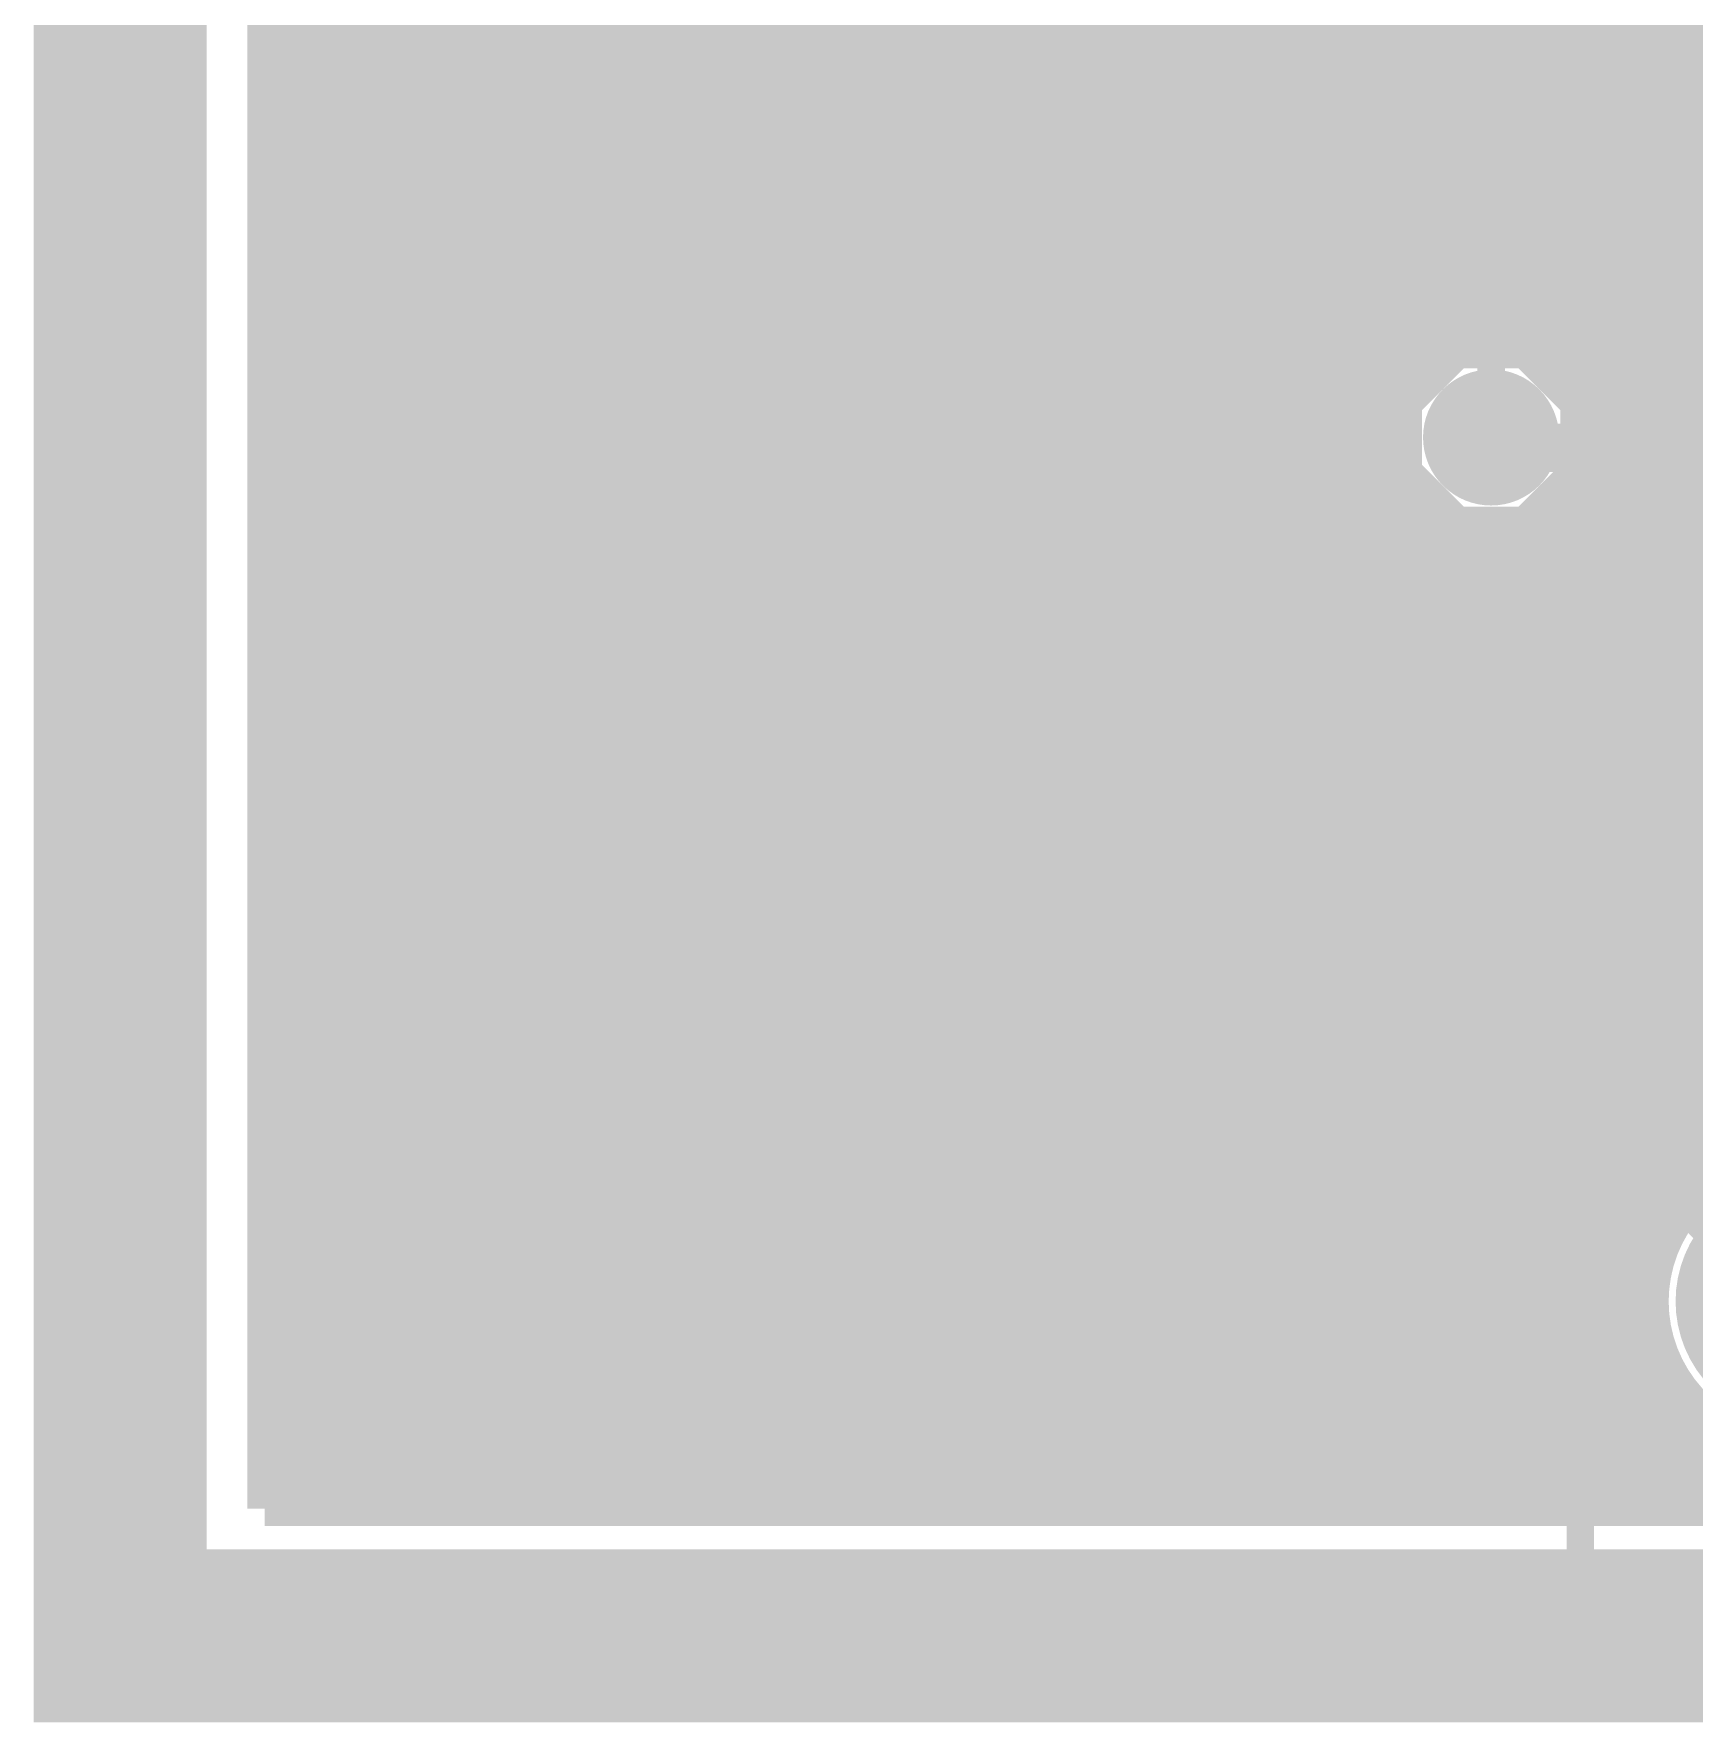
# Model space of a CAD drawing. Extents: x -6 to 196, y -52 to 46.
# Drawn here: x -5.63 to 6.57, y -5.63 to 6.78 of the extents above; entities that cross this region are included whole.
import ezdxf

# ---------------------------------------------------------------- set-up
doc = ezdxf.new("R2010")
doc.units = 0
doc.header["$MEASUREMENT"] = 0
doc.layers.get('0').update_dxf_attribs({"linetype": 'CONTINUOUS'})
for name, color, linetype in [('22-304-1_BOT', 7, 'CONTINUOUS'), ('22-304-1_DRD', 7, 'CONTINUOUS'), ('22-304-1_GND', 6, 'CONTINUOUS'), ('22-304-1_IN1', 4, 'CONTINUOUS'), ('22-304-1_SMB', 3, 'CONTINUOUS'), ('22-304-1_SMT', 5, 'CONTINUOUS'), ('22-304-1_SPT', 10, 'CONTINUOUS'), ('22-304-1_SST', 14, 'CONTINUOUS'), ('22-304-1_TOP', 9, 'CONTINUOUS'), ('THRUHOLE_NPT', 11, 'CONTINUOUS'), ('THRUHOLE_TAP', 13, 'CONTINUOUS')]:
    doc.layers.add(name, color=color, linetype=linetype)

# ---------------------------------------------------------------- blocks, each defined once
blk = doc.blocks.new('ROUND_1')
at = {"const_width": 1.6002}
blk.add_lwpolyline([(-0.8001, 0, 1), (0.8001, 0, 1)], format="xyb", close=True, dxfattribs=at)
blk = doc.blocks.new('ROUND_57')
at = {"const_width": 0.35052}
blk.add_lwpolyline([(-0.17526, 0, 1), (0.17526, 0, 1)], format="xyb", close=True, dxfattribs=at)
blk = doc.blocks.new('ROUND_12')
at = {"const_width": 2.00025}
blk.add_lwpolyline([(-1.000124, 0, 1), (1.000124, 0, 1)], format="xyb", close=True, dxfattribs=at)
blk = doc.blocks.new('ROUND_70')
at = {"const_width": 0.89916}
blk.add_lwpolyline([(-0.44958, 0, 1), (0.44958, 0, 1)], format="xyb", close=True, dxfattribs=at)
blk = doc.blocks.new('ROUND_83')
at = {"const_width": 0.50038}
blk.add_lwpolyline([(-0.25019, 0, 1), (0.25019, 0, 1)], format="xyb", close=True, dxfattribs=at)
blk = doc.blocks.new('RECTANGLE_8')
blk.add_solid([(0.8001, 1.6002), (0.8001, -1.6002), (-0.8001, 1.6002), (-0.8001, -1.6002)])
blk = doc.blocks.new('ROUND_88')
at = {"const_width": 0.10033}
blk.add_lwpolyline([(-0.050164, 0, 1), (0.050164, 0, 1)], format="xyb", close=True, dxfattribs=at)

msp = doc.modelspace()

# ---------------------------------------------------------------- linework, layer by layer
at = {"layer": '22-304-1_BOT', "const_width": 0.254}
for points in [[(21.336, 43.942), (-3.937, 43.942), (-3.937, -4.064)], [(-3.7084, 43.942), (-3.7084, -4.064)], [(-3.4798, 39.60114), (-3.4798, 0.39624)], [(-3.2512, 38.6969), (-3.2512, 1.30302)], [(-3.0226, 38.22954), (-3.0226, 1.76784)], [(-2.794, 37.88664), (-2.794, 2.11074)], [(2.6924, 37.75964), (2.6924, 2.24028)], [(-2.5654, 37.61486), (-2.5654, 2.38506)], [(2.4638, 37.51072), (2.4638, 2.4892)], [(-2.3368, 37.39134), (-2.3368, 2.60858)], [(2.2352, 37.30244), (2.2352, 2.69494)], [(2.0066, 37.12972), (2.0066, 2.8702)], [(1.778, 36.9824), (1.778, 3.01752)], [(1.5494, 36.85794), (1.5494, 3.13944)], [(1.3208, 36.75634), (1.3208, 3.24358)], [(1.0922, 36.67252), (1.0922, 3.3274)], [(-2.1082, 32.46882), (-2.1082, 2.79654)], [(0.8636, 32.33166), (0.8636, 3.39344)], [(-1.8796, 32.03194), (-1.8796, 2.95402)], [(0.635, 31.96082), (0.635, 3.44424)], [(-1.651, 31.78302), (-1.651, 3.08864)], [(0.4064, 31.7373), (0.4064, 3.47726)], [(-1.4224, 31.61284), (-1.4224, 3.2004)], [(0.1778, 31.58236), (0.1778, 3.49758)], [(-1.1938, 31.49854), (-1.1938, 3.29184)], [(-0.9652, 31.42742), (-0.9652, 3.3655)], [(-0.2794, 31.41472), (-0.2794, 3.48996)], [(-0.0508, 31.47822), (-0.0508, 3.50266)], [(-0.7366, 31.38932), (-0.7366, 3.42392)], [(-0.508, 31.38424), (-0.508, 3.46456)], [(2.921, 27.39136), (2.921, 1.93294)], [(3.1496, 26.99258), (3.1496, 1.53162)], [(3.3782, 26.75636), (3.3782, 0.92456)], [(3.6068, 20.28444), (3.6068, -4.064)], [(3.8354, 20.04822), (3.8354, -4.064)], [(4.5212, 20.03298), (4.5212, 6.82244)], [(4.064, 19.95932), (4.064, -4.064)], [(4.2926, 19.95678), (4.2926, -4.064)], [(5.6642, 19.8501), (5.6642, 6.64972)], [(5.8928, 15.78864), (5.8928, -4.064)], [(6.1214, 15.55242), (6.1214, -4.064)], [(6.35, 15.46352), (6.35, -2.10566)], [(6.5786, 15.46098), (6.5786, -1.77292)], [(4.42976, 6.6802), (-3.937, 6.6802)], [(16.51, 6.6802), (5.6515, 6.6802)], [(4.36626, 6.4516), (-3.937, 6.4516)], [(14.25702, 6.4516), (5.71246, 6.4516)], [(4.38404, 6.223), (-3.937, 6.223)], [(7.89432, 6.223), (5.69468, 6.223)], [(5.6642, 6.12902), (5.6642, 4.15036)], [(4.49072, 5.9944), (-3.937, 5.9944)], [(4.5212, 5.9563), (4.5212, 4.191)], [(7.58698, 5.9944), (5.588, 5.9944)], [(5.4356, 5.83946), (5.4356, 4.38404)], [(4.77774, 5.7658), (-3.937, 5.7658)], [(4.7498, 5.7785), (4.7498, 4.39928)], [(4.9784, 5.715), (4.9784, 4.47802)], [(5.207, 5.73278), (5.207, 4.47294)], [(7.47522, 5.7658), (5.30098, 5.7658)], [(7.45236, 5.5372), (-3.937, 5.5372)], [(7.51078, 5.3086), (-3.937, 5.3086)], [(7.68096, 5.08), (-3.937, 5.08)], [(16.51, 4.8514), (-3.937, 4.8514)], [(16.51, 4.6228), (-3.937, 4.6228)], [(4.73964, 4.3942), (-3.937, 4.3942)], [(16.51, 4.3942), (5.42036, 4.3942)], [(4.50342, 4.1656), (-3.937, 4.1656)], [(16.51, 4.1656), (5.65404, 4.1656)], [(4.41452, 3.937), (-3.937, 3.937)], [(16.51, 3.937), (5.74294, 3.937)], [(4.41198, 3.7084), (-3.937, 3.7084)], [(16.51, 3.7084), (5.74802, 3.7084)], [(-0.39624, 3.4798), (-3.937, 3.4798)], [(4.48818, 3.4798), (0.39624, 3.4798)], [(16.51, 3.4798), (5.66928, 3.4798)], [(4.5212, 3.429), (4.5212, -4.064)], [(5.6642, 3.46964), (5.6642, -4.064)], [(-1.30302, 3.2512), (-3.937, 3.2512)], [(4.699, 3.2512), (1.30302, 3.2512)], [(5.4356, 3.23342), (5.4356, -4.064)], [(16.51, 3.2512), (5.461, 3.2512)], [(4.7498, 3.21818), (4.7498, -4.064)], [(4.9784, 3.14198), (4.9784, -4.064)], [(5.207, 3.14452), (5.207, -4.064)], [(-1.76784, 3.0226), (-3.937, 3.0226)], [(16.51, 3.0226), (1.76784, 3.0226)], [(-2.11074, 2.794), (-3.937, 2.794)], [(16.51, 2.794), (2.11074, 2.794)], [(-2.38506, 2.5654), (-3.937, 2.5654)], [(16.51, 2.5654), (2.38506, 2.5654)], [(-2.60858, 2.3368), (-3.937, 2.3368)], [(16.51, 2.3368), (2.60858, 2.3368)], [(-2.79654, 2.1082), (-3.937, 2.1082)], [(16.51, 2.1082), (2.79654, 2.1082)], [(-2.95402, 1.8796), (-3.937, 1.8796)], [(16.51, 1.8796), (2.95402, 1.8796)], [(-3.08864, 1.651), (-3.937, 1.651)], [(16.51, 1.651), (3.08864, 1.651)], [(-3.2004, 1.4224), (-3.937, 1.4224)], [(16.51, 1.4224), (3.2004, 1.4224)], [(-3.29184, 1.1938), (-3.937, 1.1938)], [(16.51, 1.1938), (3.29184, 1.1938)], [(-3.3655, 0.9652), (-3.937, 0.9652)], [(16.51, 0.9652), (3.3655, 0.9652)], [(-3.42392, 0.7366), (-3.937, 0.7366)], [(16.51, 0.7366), (3.42392, 0.7366)], [(-3.46456, 0.508), (-3.937, 0.508)], [(16.51, 0.508), (3.46456, 0.508)], [(-3.48996, 0.2794), (-3.937, 0.2794)], [(16.51, 0.2794), (3.48996, 0.2794)], [(-3.50266, 0.0508), (-3.937, 0.0508)], [(16.51, 0.0508), (3.50266, 0.0508)], [(-3.49758, -0.1778), (-3.937, -0.1778)], [(16.51, -0.1778), (3.49758, -0.1778)], [(-3.47726, -0.4064), (-3.937, -0.4064)], [(-3.4798, -0.39624), (-3.4798, -4.064)], [(16.51, -0.4064), (3.47726, -0.4064)], [(-3.44424, -0.635), (-3.937, -0.635)], [(16.51, -0.635), (3.44424, -0.635)], [(-3.39344, -0.8636), (-3.937, -0.8636)], [(16.51, -0.8636), (3.39344, -0.8636)], [(3.3782, -0.92456), (3.3782, -4.064)], [(-3.3274, -1.0922), (-3.937, -1.0922)], [(16.51, -1.0922), (3.3274, -1.0922)], [(-3.24358, -1.3208), (-3.937, -1.3208)], [(-3.2512, -1.30302), (-3.2512, -4.064)], [(16.51, -1.3208), (3.24358, -1.3208)], [(-3.13944, -1.5494), (-3.937, -1.5494)], [(6.91388, -1.5494), (3.13944, -1.5494)], [(3.1496, -1.53162), (3.1496, -4.064)], [(-3.01752, -1.778), (-3.937, -1.778)], [(-3.0226, -1.76784), (-3.0226, -4.064)], [(6.57352, -1.778), (3.01752, -1.778)], [(2.921, -1.93294), (2.921, -4.064)], [(-2.8702, -2.0066), (-3.937, -2.0066)], [(-2.794, -2.11074), (-2.794, -4.064)], [(6.4008, -2.0066), (2.8702, -2.0066)], [(-2.69494, -2.2352), (-3.937, -2.2352)], [(6.30174, -2.2352), (2.69494, -2.2352)], [(2.6924, -2.24028), (2.6924, -4.064)], [(-2.4892, -2.4638), (-3.937, -2.4638)], [(-2.5654, -2.38506), (-2.5654, -4.064)], [(6.2611, -2.4638), (2.4892, -2.4638)], [(-2.3368, -2.60858), (-2.3368, -4.064)], [(2.4638, -2.4892), (2.4638, -4.064)], [(-2.24028, -2.6924), (-3.937, -2.6924)], [(2.2352, -2.69494), (2.2352, -4.064)], [(6.26872, -2.6924), (2.24028, -2.6924)], [(-2.1082, -2.79654), (-2.1082, -4.064)], [(-1.93294, -2.921), (-3.937, -2.921)], [(-1.8796, -2.95402), (-1.8796, -4.064)], [(6.32714, -2.921), (1.93294, -2.921)], [(2.0066, -2.8702), (2.0066, -4.064)], [(6.35, -2.97434), (6.35, -4.064)], [(-1.651, -3.08864), (-1.651, -4.064)], [(1.778, -3.01752), (1.778, -4.064)], [(-1.53162, -3.1496), (-3.937, -3.1496)], [(-1.4224, -3.2004), (-1.4224, -4.064)], [(6.44652, -3.1496), (1.53162, -3.1496)], [(1.5494, -3.13944), (1.5494, -4.064)], [(-1.1938, -3.29184), (-1.1938, -4.064)], [(1.0922, -3.3274), (1.0922, -4.064)], [(1.3208, -3.24358), (1.3208, -4.064)], [(6.5786, -3.30454), (6.5786, -4.064)], [(-0.92456, -3.3782), (-3.937, -3.3782)], [(-0.9652, -3.3655), (-0.9652, -4.064)], [(-0.7366, -3.42392), (-0.7366, -4.064)], [(-0.508, -3.46456), (-0.508, -4.064)], [(0.4064, -3.47726), (0.4064, -4.064)], [(0.635, -3.44424), (0.635, -4.064)], [(0.8636, -3.39344), (0.8636, -4.064)], [(6.65988, -3.3782), (0.92456, -3.3782)], [(-0.2794, -3.48996), (-0.2794, -4.064)], [(-0.0508, -3.50266), (-0.0508, -4.064)], [(0.1778, -3.49758), (0.1778, -4.064)], [(7.19328, -3.6068), (-3.937, -3.6068)], [(16.51, -3.8354), (-3.937, -3.8354)], [(16.51, -4.064), (-3.937, -4.064)]]:
    msp.add_lwpolyline(points, dxfattribs=at)
for points in [[(5.03936, 7.06628, 0.4142136), (4.36372, 6.39064)], [(5.71754, 6.39064, 0.4142136), (5.03936, 7.06882)], [(4.36372, 6.39064, 0.4142136), (5.03936, 5.715)], [(5.03936, 5.71246, 0.4142136), (5.71754, 6.39064)], [(5.08, 4.48564, 0.4142136), (4.40436, 3.81)], [(5.75564, 3.81, 0.4142136), (5.08, 4.48564)], [(4.40436, 3.81, 0.4142136), (5.08, 3.13436)], [(5.08, 3.13436, 0.4142136), (5.75564, 3.81)], [(0, 3.50266, 0.4142136), (-3.50266, 0)], [(3.50266, 0, 0.4142136), (0, 3.50266)], [(-3.50266, 0, 0.4142136), (0, -3.50266)], [(0, -3.50266, 0.4142136), (3.50266, 0)], [(7.33552, -1.46304, 0.4142136), (6.25856, -2.54)], [(6.25856, -2.54, 0.4142136), (7.33552, -3.61696)]]:
    msp.add_lwpolyline(points, format="xyb", dxfattribs=at)
at = {"layer": '22-304-1_DRD'}
for points, const_width in [([(195.00088, 21.99894), (101.99878, 21.99894), (78.99908, 44.99864), (-4.99872, 44.99864), (-4.99872, -4.99872), (195.00088, -4.99872), (195.00088, 21.99894)], 1.27), ([(4.78536, 7.02564), (4.40436, 6.64464)], 0.254), ([(4.78536, 7.02564), (4.40436, 6.64464)], 0.254), ([(5.67436, 6.64464), (5.29336, 7.02564)], 0.254), ([(5.67436, 6.64464), (5.29336, 7.02564)], 0.254), ([(4.40436, 6.64464), (4.40436, 6.13664)], 0.254), ([(4.40436, 6.64464), (4.40436, 6.13664)], 0.254), ([(5.67436, 6.13664), (5.67436, 6.64464)], 0.254), ([(5.67436, 6.13664), (5.67436, 6.64464)], 0.254), ([(4.40436, 6.13664), (4.78536, 5.75564)], 0.254), ([(4.40436, 6.13664), (4.78536, 5.75564)], 0.254), ([(5.29336, 5.75564), (5.67436, 6.13664)], 0.254), ([(5.29336, 5.75564), (5.67436, 6.13664)], 0.254), ([(4.78536, 5.75564), (5.29336, 5.75564)], 0.254), ([(4.78536, 5.75564), (5.29336, 5.75564)], 0.254), ([(4.826, 4.445), (4.445, 4.064)], 0.254), ([(5.334, 4.445), (4.826, 4.445)], 0.254), ([(5.715, 4.064), (5.334, 4.445)], 0.254), ([(4.445, 4.064), (4.445, 3.556)], 0.254), ([(5.715, 3.556), (5.715, 4.064)], 0.254), ([(4.445, 3.556), (4.826, 3.175)], 0.254), ([(5.334, 3.175), (5.715, 3.556)], 0.254), ([(4.826, 3.175), (5.334, 3.175)], 0.254), ([(-0.635, 0.635), (-0.635, 0)], 0.254), ([(0, 0.635), (-0.635, 0.635)], 0.254), ([(0, -0.635), (0, 0.635)], 0.254), ([(-0.635, 0), (0.635, 0)], 0.254), ([(0.635, 0), (0.635, -0.635)], 0.254), ([(0.635, -0.635), (0, -0.635)], 0.254), ([(7.33552, -2.159), (6.70052, -2.794)], 0.254), ([(6.70052, -2.794), (7.97052, -2.794)], 0.254)]:
    msp.add_lwpolyline(points, dxfattribs=dict(at, const_width=const_width))
at = {"layer": '22-304-1_GND', "const_width": 1.27}
msp.add_lwpolyline([(195.00088, 21.99894), (101.99878, 21.99894), (78.99908, 44.99864), (-4.99872, 44.99864), (-4.99872, -4.99872), (195.00088, -4.99872), (195.00088, 21.99894)], dxfattribs=at)
at = {"layer": '22-304-1_IN1'}
for points, const_width in [([(15.748, 34.925), (-3.937, 34.925), (-3.937, 4.318)], 0.254), ([(-3.7084, 34.925), (-3.7084, 4.318)], 0.254), ([(-3.4798, 34.925), (-3.4798, 4.318)], 0.254), ([(-3.2512, 34.925), (-3.2512, 4.318)], 0.254), ([(-3.0226, 34.925), (-3.0226, 4.318)], 0.254), ([(-2.794, 34.925), (-2.794, 4.318)], 0.254), ([(-2.5654, 34.925), (-2.5654, 4.318)], 0.254), ([(-2.3368, 34.925), (-2.3368, 4.318)], 0.254), ([(1.0922, 29.10586), (1.0922, 4.318)], 0.254), ([(1.3208, 28.9941), (1.3208, 4.318)], 0.254), ([(1.5494, 28.92298), (1.5494, 4.318)], 0.254), ([(5.08, 6.35), (3.556, 6.35), (-0.254, 10.16), (-0.254, 21.717), (4.40436, 26.37536), (4.40436, 27.98064)], 0.2032), ([(-2.1082, 27.46756), (-2.1082, 4.318)], 0.254), ([(0.8636, 27.3304), (0.8636, 4.318)], 0.254), ([(-1.8796, 27.03068), (-1.8796, 4.318)], 0.254), ([(0.635, 26.9621), (0.635, 4.318)], 0.254), ([(-1.651, 26.78176), (-1.651, 4.318)], 0.254), ([(0.4064, 26.73604), (0.4064, 4.318)], 0.254), ([(-1.4224, 26.61412), (-1.4224, 4.318)], 0.254), ([(0.1778, 26.5811), (0.1778, 4.318)], 0.254), ([(-1.1938, 26.49982), (-1.1938, 4.318)], 0.254), ([(-0.0508, 26.47696), (-0.0508, 4.318)], 0.254), ([(-0.9652, 26.42616), (-0.9652, 4.318)], 0.254), ([(-0.7366, 26.38806), (-0.7366, 4.318)], 0.254), ([(-0.508, 26.38552), (-0.508, 4.318)], 0.254), ([(-0.2794, 26.41346), (-0.2794, 4.318)], 0.254), ([(4.064, 19.95932), (4.064, 4.318)], 0.254), ([(1.778, 10.98296), (1.778, 4.318)], 0.254), ([(2.0066, 10.81278), (2.0066, 4.318)], 0.254), ([(2.2352, 10.75436), (2.2352, 4.318)], 0.254), ([(2.4638, 10.77722), (2.4638, 4.318)], 0.254), ([(4.2926, 9.63168), (4.2926, 4.318)], 0.254), ([(4.5212, 9.2583), (4.5212, 4.318)], 0.254), ([(4.7498, 9.13384), (4.7498, 4.39928)], 0.254), ([(4.9784, 9.10336), (4.9784, 4.47802)], 0.254), ([(6.5786, 9.10336), (6.5786, 4.318)], 0.254), ([(2.6924, 7.70636), (2.6924, 4.318)], 0.254), ([(3.8354, 7.58444), (3.8354, 4.318)], 0.254), ([(6.35, 7.51078), (6.35, 4.318)], 0.254), ([(2.921, 7.4422), (2.921, 4.318)], 0.254), ([(3.1496, 7.3406), (3.1496, 4.318)], 0.254), ([(3.3782, 7.3279), (3.3782, 4.318)], 0.254), ([(3.6068, 7.39648), (3.6068, 4.318)], 0.254), ([(137.16, 5.588), (136.652, 5.588), (135.763, 6.477), (134.112, 6.477), (131.953, 4.318), (124.46, 4.318), (122.809, 2.667), (92.456, 2.667), (90.17, 4.953), (81.28, 4.953), (80.391, 5.842), (66.929, 5.842), (66.294, 6.477), (22.987, 6.477), (22.225, 7.239), (21.336, 7.239), (20.701, 6.604), (19.939, 6.604), (19.431, 6.096), (19.05, 6.096), (16.764, 3.81), (5.08, 3.81)], 0.2032), ([(5.207, 7.29742), (5.207, 4.47294)], 0.254), ([(6.1214, 7.20344), (6.1214, 4.318)], 0.254), ([(5.4356, 7.12978), (5.4356, 4.38404)], 0.254), ([(5.8928, 7.09168), (5.8928, 4.318)], 0.254), ([(5.6642, 7.07136), (5.6642, 4.318)], 0.254), ([(18.54454, 6.8326), (-3.937, 6.8326)], 0.254), ([(14.49832, 6.604), (-3.937, 6.604)], 0.254), ([(5.03936, 6.39064), (5.08, 6.35), (5.842, 5.588), (8.128, 5.588)], 0.4318), ([(5.03936, 6.39064), (5.08, 6.35)], 0.4318), ([(14.19098, 6.3754), (-3.937, 6.3754)], 0.254), ([(14.07922, 6.1468), (-3.937, 6.1468)], 0.254), ([(14.05636, 5.9182), (-3.937, 5.9182)], 0.254), ([(14.11478, 5.6896), (-3.937, 5.6896)], 0.254), ([(14.28496, 5.461), (-3.937, 5.461)], 0.254), ([(17.57934, 5.2324), (-3.937, 5.2324)], 0.254), ([(17.35074, 5.0038), (-3.937, 5.0038)], 0.254), ([(17.12214, 4.7752), (-3.937, 4.7752)], 0.254), ([(16.89354, 4.5466), (-3.937, 4.5466)], 0.254), ([(-2.032, 4.318), (-3.937, 4.318)], 0.254), ([(4.63296, 4.318), (-2.032, 4.318)], 0.254), ([(16.66494, 4.318), (5.52704, 4.318)], 0.254), ([(-2.032, 3.86334), (-3.937, 3.86334)], 0.254), ([(-3.937, 3.86334), (-3.937, -4.064)], 0.254), ([(-3.7084, 3.86334), (-3.7084, -4.064)], 0.254), ([(-3.4798, 3.86334), (-3.4798, -4.064)], 0.254), ([(-3.2512, 3.86334), (-3.2512, -4.064)], 0.254), ([(-3.0226, 3.86334), (-3.0226, -4.064)], 0.254), ([(-2.794, 3.86334), (-2.794, -4.06146)], 0.254), ([(-2.5654, 3.86334), (-2.5654, -4.06146)], 0.254), ([(-2.3368, 3.86334), (-2.3368, -4.06146)], 0.254), ([(-2.1082, 3.86334), (-2.1082, -4.06146)], 0.254), ([(4.40436, 3.86334), (-2.032, 3.86334)], 0.254), ([(-1.8796, 3.86334), (-1.8796, 0.42164)], 0.254), ([(-1.651, 3.86334), (-1.651, 0.9906)], 0.254), ([(-1.4224, 3.86334), (-1.4224, 1.29794)], 0.254), ([(-1.1938, 3.86334), (-1.1938, 1.5113)], 0.254), ([(-0.9652, 3.86334), (-0.9652, 1.66624)], 0.254), ([(-0.7366, 3.86334), (-0.7366, 1.78054)], 0.254), ([(-0.508, 3.86334), (-0.508, 1.85674)], 0.254), ([(-0.2794, 3.86334), (-0.2794, 1.905)], 0.254), ([(-0.0508, 3.86334), (-0.0508, 1.92532)], 0.254), ([(0.1778, 3.86334), (0.1778, 1.9177)], 0.254), ([(0.4064, 3.86334), (0.4064, 1.88214)], 0.254), ([(0.635, 3.86334), (0.635, 1.81864)], 0.254), ([(0.8636, 3.86334), (0.8636, 1.72212)], 0.254), ([(1.0922, 3.86334), (1.0922, 1.58496)], 0.254), ([(1.3208, 3.86334), (1.3208, 1.40208)], 0.254), ([(1.5494, 3.86334), (1.5494, 1.143)], 0.254), ([(1.778, 3.86334), (1.778, 0.74168)], 0.254), ([(2.0066, 3.86334), (2.0066, -4.05892)], 0.254), ([(2.2352, 3.86334), (2.2352, -4.05892)], 0.254), ([(2.4638, 3.86334), (2.4638, -4.05892)], 0.254), ([(2.6924, 3.86334), (2.6924, -4.05892)], 0.254), ([(2.921, 3.86334), (2.921, -4.05892)], 0.254), ([(3.1496, 3.86334), (3.1496, -4.05638)], 0.254), ([(3.3782, 3.86334), (3.3782, -4.05638)], 0.254), ([(3.6068, 3.86334), (3.6068, -4.05638)], 0.254), ([(3.8354, 3.86334), (3.8354, -4.05638)], 0.254), ([(4.064, 3.86334), (4.064, -4.05638)], 0.254), ([(4.2926, 3.86334), (4.2926, -4.05638)], 0.254), ([(4.40436, 3.86334), (4.40226, 3.81)], 0.254), ([(4.41198, 3.7084), (-3.937, 3.7084)], 0.254), ([(4.48818, 3.4798), (-3.937, 3.4798)], 0.254), ([(4.5212, 3.429), (4.5212, -4.05638)], 0.254), ([(16.764, 3.38074), (5.60324, 3.38074)], 0.254), ([(5.6642, 3.38074), (5.6642, -4.05638)], 0.254), ([(5.8928, 3.38074), (5.8928, -4.05638)], 0.254), ([(6.1214, 3.38074), (6.1214, -4.05384)], 0.254), ([(6.35, 3.38074), (6.35, -2.10566)], 0.254), ([(6.5786, 3.38074), (6.5786, -1.77292)], 0.254), ([(4.699, 3.2512), (-3.937, 3.2512)], 0.254), ([(5.4356, 3.23342), (5.4356, -4.05638)], 0.254), ([(56.10352, 3.2512), (5.461, 3.2512)], 0.254), ([(4.7498, 3.21818), (4.7498, -4.05638)], 0.254), ([(4.9784, 3.14198), (4.9784, -4.05638)], 0.254), ([(5.207, 3.14452), (5.207, -4.05638)], 0.254), ([(55.9816, 3.0226), (-3.937, 3.0226)], 0.254), ([(8.02132, 2.794), (-3.937, 2.794)], 0.254), ([(7.71398, 2.5654), (-3.937, 2.5654)], 0.254), ([(7.60222, 2.3368), (-3.937, 2.3368)], 0.254), ([(7.57936, 2.1082), (-3.937, 2.1082)], 0.254), ([(-0.42164, 1.8796), (-3.937, 1.8796)], 0.254), ([(7.63778, 1.8796), (0.42164, 1.8796)], 0.254), ([(-0.9906, 1.651), (-3.937, 1.651)], 0.254), ([(7.80796, 1.651), (0.9906, 1.651)], 0.254), ([(-1.29794, 1.4224), (-3.937, 1.4224)], 0.254), ([(56.4642, 1.4224), (1.29794, 1.4224)], 0.254), ([(-1.5113, 1.1938), (-3.937, 1.1938)], 0.254), ([(55.88254, 1.1938), (1.5113, 1.1938)], 0.254), ([(-1.66624, 0.9652), (-3.937, 0.9652)], 0.254), ([(55.88254, 0.9652), (1.66624, 0.9652)], 0.254), ([(-1.78054, 0.7366), (-3.937, 0.7366)], 0.254), ([(55.88254, 0.7366), (1.78054, 0.7366)], 0.254), ([(-1.85674, 0.508), (-3.937, 0.508)], 0.254), ([(55.88254, 0.508), (1.85674, 0.508)], 0.254), ([(-1.905, 0.2794), (-3.937, 0.2794)], 0.254), ([(19.84502, 0.2794), (1.905, 0.2794)], 0.254), ([(-1.92532, 0.0508), (-3.937, 0.0508)], 0.254), ([(19.84502, 0.0508), (1.92532, 0.0508)], 0.254), ([(-1.9177, -0.1778), (-3.937, -0.1778)], 0.254), ([(19.84502, -0.1778), (1.9177, -0.1778)], 0.254), ([(-1.88214, -0.4064), (-3.937, -0.4064)], 0.254), ([(-1.8796, -0.42164), (-1.8796, -4.06146)], 0.254), ([(19.84502, -0.4064), (1.88214, -0.4064)], 0.254), ([(-1.81864, -0.635), (-3.937, -0.635)], 0.254), ([(1.778, -0.74168), (1.778, -4.05892)], 0.254), ([(19.84502, -0.635), (1.81864, -0.635)], 0.254), ([(-1.72212, -0.8636), (-3.937, -0.8636)], 0.254), ([(19.84502, -0.8636), (1.72212, -0.8636)], 0.254), ([(-1.651, -0.9906), (-1.651, -4.06146)], 0.254), ([(-1.58496, -1.0922), (-3.937, -1.0922)], 0.254), ([(19.84502, -1.0922), (1.58496, -1.0922)], 0.254), ([(1.5494, -1.143), (1.5494, -4.05892)], 0.254), ([(-1.40208, -1.3208), (-3.937, -1.3208)], 0.254), ([(-1.4224, -1.29794), (-1.4224, -4.06146)], 0.254), ([(19.84502, -1.3208), (1.40208, -1.3208)], 0.254), ([(1.3208, -1.40208), (1.3208, -4.05892)], 0.254), ([(-1.143, -1.5494), (-3.937, -1.5494)], 0.254), ([(-1.1938, -1.5113), (-1.1938, -4.06146)], 0.254), ([(1.0922, -1.58496), (1.0922, -4.05892)], 0.254), ([(6.91388, -1.5494), (1.143, -1.5494)], 0.254), ([(-0.9652, -1.66624), (-0.9652, -4.06146)], 0.254), ([(0.8636, -1.72212), (0.8636, -4.05892)], 0.254), ([(-0.74168, -1.778), (-3.937, -1.778)], 0.254), ([(-0.7366, -1.78054), (-0.7366, -4.06146)], 0.254), ([(-0.508, -1.85674), (-0.508, -4.06146)], 0.254), ([(0.635, -1.81864), (0.635, -4.05892)], 0.254), ([(6.57352, -1.778), (0.74168, -1.778)], 0.254), ([(-0.2794, -1.905), (-0.2794, -4.06146)], 0.254), ([(-0.0508, -1.92532), (-0.0508, -4.06146)], 0.254), ([(0.1778, -1.9177), (0.1778, -4.05892)], 0.254), ([(0.4064, -1.88214), (0.4064, -4.05892)], 0.254), ([(6.4008, -2.0066), (-3.937, -2.0066)], 0.254), ([(6.30174, -2.2352), (-3.937, -2.2352)], 0.254), ([(6.2611, -2.4638), (-3.937, -2.4638)], 0.254), ([(6.26872, -2.6924), (-3.937, -2.6924)], 0.254), ([(6.32714, -2.921), (-3.937, -2.921)], 0.254), ([(6.35, -2.97434), (6.35, -4.05384)], 0.254), ([(6.44652, -3.1496), (-3.937, -3.1496)], 0.254), ([(6.5786, -3.30454), (6.5786, -4.05384)], 0.254), ([(6.65988, -3.3782), (-3.937, -3.3782)], 0.254), ([(7.19328, -3.6068), (-3.937, -3.6068)], 0.254), ([(60.50534, -3.8354), (-3.937, -3.8354)], 0.254), ([(60.6806, -4.00812), (-3.937, -4.064)], 0.254)]:
    msp.add_lwpolyline(points, dxfattribs=dict(at, const_width=const_width))
at = {"layer": '22-304-1_IN1', "const_width": 0.254}
for points in [[(5.08, 4.48564, 0.1823974), (4.63365, 4.31721)], [(5.52704, 4.318, 0.182397), (5.08, 4.48669)], [(4.40436, 3.81, 0.4142136), (5.08, 3.13436)], [(5.08, 3.13436, 0.2246029), (5.60235, 3.38147)], [(0, 1.92532, 0.4142136), (-1.92532, 0)], [(1.92532, 0, 0.4142136), (0, 1.92532)], [(-1.92532, 0, 0.4142136), (0, -1.92532)], [(0, -1.92532, 0.4142136), (1.92532, 0)], [(7.33552, -1.46304, 0.4142136), (6.25856, -2.54)], [(6.25856, -2.54, 0.4142136), (7.33552, -3.61696)]]:
    msp.add_lwpolyline(points, format="xyb", dxfattribs=at)
at = {"layer": '22-304-1_SMB', "const_width": 0.254}
for points in [[(-3.175, 24.892), (-3.175, 3.937)], [(-3.0734, 24.892), (-3.0734, 3.937)], [(-2.8448, 24.892), (-2.8448, 3.937)], [(-2.6162, 24.892), (-2.6162, 3.937)], [(-2.3876, 24.892), (-2.3876, 3.937)], [(-2.159, 24.892), (-2.159, 3.937)], [(-1.9304, 24.892), (-1.9304, 3.937)], [(-1.7018, 24.892), (-1.7018, 3.937)], [(-1.4732, 24.892), (-1.4732, 3.937)], [(-1.2446, 24.892), (-1.2446, 3.937)], [(-1.016, 24.892), (-1.016, 3.937)], [(-0.7874, 24.892), (-0.7874, 3.937)], [(-0.5588, 24.892), (-0.5588, 3.937)], [(-0.3302, 24.892), (-0.3302, 3.937)], [(-0.1016, 24.892), (-0.1016, 3.937)], [(0.127, 24.892), (0.127, 3.937)], [(0.3556, 24.892), (0.3556, 3.937)], [(0.5842, 24.892), (0.5842, 3.937)], [(0.8128, 24.892), (0.8128, 3.937)], [(1.0414, 24.892), (1.0414, 3.937)], [(1.27, 24.892), (1.27, 3.937)], [(1.4986, 24.892), (1.4986, 3.937)], [(1.7272, 24.892), (1.7272, 3.937)], [(1.9558, 24.892), (1.9558, 3.937)], [(2.1844, 24.892), (2.1844, 3.937)], [(2.413, 24.892), (2.413, 3.937)], [(2.6416, 24.892), (2.6416, 3.937)], [(2.8702, 24.892), (2.8702, 3.937)], [(3.0988, 18.923), (3.0988, 3.937)], [(3.3274, 18.923), (3.3274, 3.937)], [(3.556, 18.923), (3.556, 3.937)], [(3.7846, 18.923), (3.7846, 3.937)], [(4.0132, 18.923), (4.0132, 3.937)], [(15.875, 14.732), (15.875, 7.239), (4.064, 7.239), (4.064, 3.937), (-3.175, 3.937)], [(4.064, 6.7818), (-3.175, 6.7818)], [(4.064, 6.5532), (-3.175, 6.5532)], [(4.064, 6.3246), (-3.175, 6.3246)], [(4.064, 6.096), (-3.175, 6.096)], [(4.064, 5.8674), (-3.175, 5.8674)], [(4.064, 5.6388), (-3.175, 5.6388)], [(4.064, 5.4102), (-3.175, 5.4102)], [(4.064, 5.1816), (-3.175, 5.1816)], [(4.064, 4.953), (-3.175, 4.953)], [(4.064, 4.7244), (-3.175, 4.7244)], [(4.064, 4.4958), (-3.175, 4.4958)], [(4.064, 4.2672), (-3.175, 4.2672)], [(4.064, 4.0386), (-3.175, 4.0386)]]:
    msp.add_lwpolyline(points, dxfattribs=at)
at = {"layer": '22-304-1_SST'}
for points, const_width in [([(5.93598, 6.57098), (14.38402, 6.57098), (14.38402, 12.09548), (14.0589, 12.4206), (14.38402, 12.74572), (14.38402, 14.6939), (14.0589, 15.01902), (5.93598, 15.01902), (5.93598, 6.57098)], 0.20066), ([(-0.46228, 5.8928), (-0.46228, 5.59308), (-1.36398, 5.59308), (-2.66192, 6.89102), (-2.66192, 12.18692), (-0.49276, 12.18692), (-0.49276, 11.87704)], 0.1524), ([(1.76276, 5.88264), (1.76276, 5.59308), (2.63398, 5.59308), (3.93192, 6.89102), (3.93192, 12.18692), (1.7526, 12.18692), (1.7526, 11.84656)], 0.1524), ([(-3.6195, 5.842), (-3.78714, 5.90296), (-3.78714, 6.25856), (-3.6195, 6.31698), (-2.94132, 6.31698), (-2.77114, 6.25856), (-2.77114, 5.90296), (-2.94132, 5.842)], 0.1524), ([(-3.78714, 5.12318), (-3.78714, 5.3594)], 0.1524), ([(-3.78714, 5.24256), (-2.77114, 5.24256), (-2.94132, 5.3594)], 0.1524), ([(-0.78994, 5.27304), (-0.78994, 4.89712)], 0.1524), ([(-0.65278, 5.3086), (-0.65278, 4.86156)], 0.1524), ([(-0.50546, 5.23748), (-0.83312, 5.23748)], 0.1524), ([(-0.51562, 5.24764), (-0.51562, 4.91998)], 0.1524), ([(-0.4445, 5.10032), (-0.89154, 5.10032)], 0.1524), ([(-0.48006, 4.96316), (-0.85598, 4.96316)], 0.1524), ([(-3.44932, 4.28498), (-3.44932, 4.75996), (-2.77114, 4.5212), (-2.77114, 4.40436), (-3.78714, 4.40436)], 0.1524), ([(5.95376, 3.6322), (5.95376, 3.2766), (6.12394, 3.15722), (6.29412, 3.15722), (6.46176, 3.2766), (6.46176, 3.6322), (5.44576, 3.6322)], 0.1524), ([(5.95376, 3.33502), (5.44576, 3.15722)], 0.1524), ([(5.44576, 2.4384), (5.44576, 2.67462)], 0.1524), ([(5.44576, 2.55524), (6.46176, 2.55524), (6.29412, 2.67462)], 0.1524), ([(5.44576, 1.9558), (6.46176, 1.6002), (6.46176, 2.07264)], 0.1524), ([(5.73532, -4.53898), (15.53464, -4.53898), (15.53464, -0.9398), (5.73532, -0.9398), (5.73532, -4.53898)], 0.20066), ([(15.53464, -3.54076), (15.13332, -3.54076), (15.13332, -1.34112), (6.1341, -1.34112), (6.1341, -3.54076), (5.73532, -3.54076)], 0.20066), ([(4.42976, -1.86944), (4.26212, -1.86944), (4.09194, -1.92786), (4.09194, -2.16662), (4.26212, -2.22504), (5.10794, -2.22504)], 0.1524), ([(5.10794, -2.28346), (5.10794, -2.04724)], 0.1524), ([(4.26212, -2.64922), (4.09194, -2.76606), (4.09194, -3.00482), (4.26212, -3.12166), (4.42976, -3.12166), (4.77012, -2.88544), (5.10794, -3.12166), (5.10794, -2.64922)], 0.1524)]:
    msp.add_lwpolyline(points, dxfattribs=dict(at, const_width=const_width))
at = {"layer": '22-304-1_SST', "const_width": 0.1524}
for points in [[(-2.5146, 8.89, 0.4142136), (0.635, 5.7404)], [(0.635, 5.7404, 0.4142136), (3.7846, 8.89)], [(-0.66802, 5.3086, 0.4142136), (-0.89154, 5.08508)], [(-0.4445, 5.08508, 0.4142136), (-0.66802, 5.3086)], [(-0.89154, 5.08508, 0.4142136), (-0.66802, 4.86156)], [(-0.66802, 4.86156, 0.4142136), (-0.4445, 5.08508)]]:
    msp.add_lwpolyline(points, format="xyb", dxfattribs=at)
at = {"layer": '22-304-1_TOP'}
for points, const_width in [([(-3.937, 31.877), (-3.937, -4.064)], 0.254), ([(-3.7084, 31.877), (-3.7084, -4.064)], 0.254), ([(-3.4798, 31.877), (-3.4798, 0.39624)], 0.254), ([(-3.2512, 31.877), (-3.2512, 1.30302)], 0.254), ([(-3.0226, 31.877), (-3.0226, 1.76784)], 0.254), ([(-2.794, 31.877), (-2.794, 2.11074)], 0.254), ([(-2.5654, 31.877), (-2.5654, 2.38506)], 0.254), ([(-2.3368, 31.877), (-2.3368, 2.60858)], 0.254), ([(-2.1082, 31.877), (-2.1082, 2.79654)], 0.254), ([(-1.8796, 31.877), (-1.8796, 2.95402)], 0.254), ([(-1.651, 31.78302), (-1.651, 3.08864)], 0.254), ([(-1.4224, 31.61284), (-1.4224, 3.2004)], 0.254), ([(-1.1938, 31.49854), (-1.1938, 3.29184)], 0.254), ([(-0.9652, 31.42742), (-0.9652, 3.3655)], 0.254), ([(-0.7366, 31.38932), (-0.7366, 3.42392)], 0.254), ([(-0.508, 31.38424), (-0.508, 3.46456)], 0.254), ([(5.6642, 14.732), (5.6642, 6.64972)], 0.254), ([(5.8928, 14.58214), (5.8928, 6.11632)], 0.254), ([(6.03504, 8.89762), (6.03504, 6.59384)], 0.254), ([(1.76276, 8.31596), (-0.49276, 8.31596), (-0.49276, 4.46278)], 0.254), ([(7.33552, -2.54), (6.477, -1.68148), (6.477, 5.334), (7.88416, 6.74116), (7.88416, 7.74446)], 0.4318), ([(5.08, 3.81), (5.08, 4.699), (7.23392, 6.85292), (7.23392, 7.74446)], 0.2032), ([(-0.49276, 6.6802), (-3.937, 6.6802)], 0.254), ([(6.36778, 6.59384), (4.78028, 5.00634)], 0.254), ([(6.03504, 6.6802), (5.6515, 6.6802)], 0.254), ([(6.36778, 6.59384), (6.03504, 6.59384)], 0.254), ([(6.1214, 6.59384), (6.1214, 6.34492)], 0.254), ([(-0.49276, 6.4516), (-3.937, 6.4516)], 0.254), ([(0.635, 6.39064), (5.03936, 6.39064)], 0.4318), ([(0.635, 6.39064), (5.03936, 6.39064)], 0.4318), ([(6.22554, 6.4516), (5.71246, 6.4516)], 0.254), ([(-0.49276, 6.223), (-3.937, 6.223)], 0.254), ([(5.99694, 6.223), (5.69468, 6.223)], 0.254), ([(5.6642, 6.12902), (5.6642, 5.88772)], 0.254), ([(-0.49276, 5.9944), (-3.937, 5.9944)], 0.254), ([(5.76834, 5.9944), (5.588, 5.9944)], 0.254), ([(4.6355, 5.84708), (1.76276, 5.84708)], 0.254), ([(1.76276, 5.84708), (1.76276, 4.46278)], 0.254), ([(4.6355, 5.84708), (1.76276, 5.84708)], 0.254), ([(1.778, 5.84708), (1.778, 3.01752)], 0.254), ([(2.0066, 5.84708), (2.0066, 2.8702)], 0.254), ([(2.2352, 5.84708), (2.2352, 2.69494)], 0.254), ([(2.4638, 5.84708), (2.4638, 2.4892)], 0.254), ([(2.6924, 5.84708), (2.6924, 2.24028)], 0.254), ([(2.921, 5.84708), (2.921, 1.93294)], 0.254), ([(3.1496, 5.84708), (3.1496, 1.53162)], 0.254), ([(3.3782, 5.84708), (3.3782, 0.92456)], 0.254), ([(3.6068, 5.84708), (3.6068, -4.064)], 0.254), ([(3.8354, 5.84708), (3.8354, -4.064)], 0.254), ([(4.064, 5.84708), (4.064, -4.064)], 0.254), ([(4.2926, 5.84708), (4.2926, -4.064)], 0.254), ([(4.5212, 5.84708), (4.5212, 4.191)], 0.254), ([(5.4356, 5.83946), (5.4356, 5.65912)], 0.254), ([(-0.49276, 5.7658), (-3.937, 5.7658)], 0.254), ([(4.77774, 5.7658), (1.76276, 5.7658)], 0.254), ([(4.7498, 5.7785), (4.7498, 4.97078)], 0.254), ([(4.9784, 5.715), (4.9784, 5.20192)], 0.254), ([(5.207, 5.73278), (5.207, 5.43052)], 0.254), ([(5.53974, 5.7658), (5.30098, 5.7658)], 0.254), ([(-0.49276, 5.5372), (-3.937, 5.5372)], 0.254), ([(5.31114, 5.5372), (1.76276, 5.5372)], 0.254), ([(-0.49276, 5.3086), (-3.937, 5.3086)], 0.254), ([(5.08254, 5.3086), (1.76276, 5.3086)], 0.254), ([(-0.49276, 5.08), (-3.937, 5.08)], 0.254), ([(4.85394, 5.08), (1.76276, 5.08)], 0.254), ([(-0.49276, 4.8514), (-3.937, 4.8514)], 0.254), ([(4.67868, 4.8514), (1.76276, 4.8514)], 0.254), ([(5.93344, 4.94792), (5.50926, 4.5212)], 0.254), ([(5.93344, 4.8514), (5.83692, 4.8514)], 0.254), ([(5.8928, 4.90474), (5.8928, -4.064)], 0.254), ([(5.93344, 4.94792), (5.93344, -1.68148)], 0.254), ([(-0.49276, 4.6228), (-3.937, 4.6228)], 0.254), ([(4.65074, 4.6228), (1.76276, 4.6228)], 0.254), ([(4.65074, 4.699), (4.65074, 4.33324)], 0.254), ([(5.93344, 4.6228), (5.60832, 4.6228)], 0.254), ([(5.6642, 4.67614), (5.6642, 4.15036)], 0.254), ([(5.50926, 4.5212), (5.50926, 4.33324)], 0.254), ([(4.65074, 4.3942), (-3.937, 4.3942)], 0.254), ([(1.76276, 4.46278), (-0.49276, 4.46278)], 0.254), ([(-0.2794, 4.46278), (-0.2794, 3.48996)], 0.254), ([(-0.0508, 4.46278), (-0.0508, 3.50266)], 0.254), ([(0.1778, 4.46278), (0.1778, 3.49758)], 0.254), ([(0.4064, 4.46278), (0.4064, 3.47726)], 0.254), ([(0.635, 4.46278), (0.635, 3.44424)], 0.254), ([(0.8636, 4.46278), (0.8636, 3.39344)], 0.254), ([(1.0922, 4.46278), (1.0922, 3.3274)], 0.254), ([(1.3208, 4.46278), (1.3208, 3.24358)], 0.254), ([(1.5494, 4.46278), (1.5494, 3.13944)], 0.254), ([(5.93344, 4.3942), (5.50926, 4.3942)], 0.254), ([(4.50342, 4.1656), (-3.937, 4.1656)], 0.254), ([(5.93344, 4.1656), (5.65404, 4.1656)], 0.254), ([(4.41452, 3.937), (-3.937, 3.937)], 0.254), ([(5.93344, 3.937), (5.74294, 3.937)], 0.254), ([(4.41198, 3.7084), (-3.937, 3.7084)], 0.254), ([(5.93344, 3.7084), (5.74802, 3.7084)], 0.254), ([(-0.39624, 3.4798), (-3.937, 3.4798)], 0.254), ([(4.48818, 3.4798), (0.39624, 3.4798)], 0.254), ([(5.93344, 3.4798), (5.66928, 3.4798)], 0.254), ([(4.5212, 3.429), (4.5212, -4.064)], 0.254), ([(5.6642, 3.46964), (5.6642, -4.064)], 0.254), ([(-1.30302, 3.2512), (-3.937, 3.2512)], 0.254), ([(4.699, 3.2512), (1.30302, 3.2512)], 0.254), ([(5.4356, 3.23342), (5.4356, -4.064)], 0.254), ([(5.93344, 3.2512), (5.461, 3.2512)], 0.254), ([(4.7498, 3.21818), (4.7498, -4.064)], 0.254), ([(4.9784, 3.14198), (4.9784, -4.064)], 0.254), ([(5.207, 3.14452), (5.207, -4.064)], 0.254), ([(-1.76784, 3.0226), (-3.937, 3.0226)], 0.254), ([(5.93344, 3.0226), (1.76784, 3.0226)], 0.254), ([(-2.11074, 2.794), (-3.937, 2.794)], 0.254), ([(5.93344, 2.794), (2.11074, 2.794)], 0.254), ([(-2.38506, 2.5654), (-3.937, 2.5654)], 0.254), ([(5.93344, 2.5654), (2.38506, 2.5654)], 0.254), ([(-2.60858, 2.3368), (-3.937, 2.3368)], 0.254), ([(5.93344, 2.3368), (2.60858, 2.3368)], 0.254), ([(-2.79654, 2.1082), (-3.937, 2.1082)], 0.254), ([(5.93344, 2.1082), (2.79654, 2.1082)], 0.254), ([(-2.95402, 1.8796), (-3.937, 1.8796)], 0.254), ([(5.93344, 1.8796), (2.95402, 1.8796)], 0.254), ([(-3.08864, 1.651), (-3.937, 1.651)], 0.254), ([(5.93344, 1.651), (3.08864, 1.651)], 0.254), ([(-3.2004, 1.4224), (-3.937, 1.4224)], 0.254), ([(5.93344, 1.4224), (3.2004, 1.4224)], 0.254), ([(-3.29184, 1.1938), (-3.937, 1.1938)], 0.254), ([(5.93344, 1.1938), (3.29184, 1.1938)], 0.254), ([(-3.3655, 0.9652), (-3.937, 0.9652)], 0.254), ([(5.93344, 0.9652), (3.3655, 0.9652)], 0.254), ([(-3.42392, 0.7366), (-3.937, 0.7366)], 0.254), ([(5.93344, 0.7366), (3.42392, 0.7366)], 0.254), ([(-3.46456, 0.508), (-3.937, 0.508)], 0.254), ([(5.93344, 0.508), (3.46456, 0.508)], 0.254), ([(-3.48996, 0.2794), (-3.937, 0.2794)], 0.254), ([(5.93344, 0.2794), (3.48996, 0.2794)], 0.254), ([(-3.50266, 0.0508), (-3.937, 0.0508)], 0.254), ([(5.93344, 0.0508), (3.50266, 0.0508)], 0.254), ([(-3.49758, -0.1778), (-3.937, -0.1778)], 0.254), ([(5.93344, -0.1778), (3.49758, -0.1778)], 0.254), ([(-3.47726, -0.4064), (-3.937, -0.4064)], 0.254), ([(-3.4798, -0.39624), (-3.4798, -4.064)], 0.254), ([(5.93344, -0.4064), (3.47726, -0.4064)], 0.254), ([(-3.44424, -0.635), (-3.937, -0.635)], 0.254), ([(5.93344, -0.635), (3.44424, -0.635)], 0.254), ([(-3.39344, -0.8636), (-3.937, -0.8636)], 0.254), ([(5.93344, -0.8636), (3.39344, -0.8636)], 0.254), ([(3.3782, -0.92456), (3.3782, -4.064)], 0.254), ([(-3.3274, -1.0922), (-3.937, -1.0922)], 0.254), ([(5.93344, -1.0922), (3.3274, -1.0922)], 0.254), ([(-3.24358, -1.3208), (-3.937, -1.3208)], 0.254), ([(-3.2512, -1.30302), (-3.2512, -4.064)], 0.254), ([(5.93344, -1.3208), (3.24358, -1.3208)], 0.254), ([(-3.13944, -1.5494), (-3.937, -1.5494)], 0.254), ([(5.93344, -1.5494), (3.13944, -1.5494)], 0.254), ([(3.1496, -1.53162), (3.1496, -4.064)], 0.254), ([(-3.01752, -1.778), (-3.937, -1.778)], 0.254), ([(-3.0226, -1.76784), (-3.0226, -4.064)], 0.254), ([(5.9436, -1.778), (3.01752, -1.778)], 0.254), ([(2.921, -1.93294), (2.921, -4.064)], 0.254), ([(-2.8702, -2.0066), (-3.937, -2.0066)], 0.254), ([(-2.794, -2.11074), (-2.794, -4.064)], 0.254), ([(6.04266, -2.0066), (2.8702, -2.0066)], 0.254), ([(6.09346, -2.06756), (6.29412, -2.26568)], 0.254), ([(6.1214, -2.09296), (6.1214, -4.064)], 0.254), ([(-2.69494, -2.2352), (-3.937, -2.2352)], 0.254), ([(6.2611, -2.2352), (2.69494, -2.2352)], 0.254), ([(2.6924, -2.24028), (2.6924, -4.064)], 0.254), ([(-2.4892, -2.4638), (-3.937, -2.4638)], 0.254), ([(-2.5654, -2.38506), (-2.5654, -4.064)], 0.254), ([(6.2611, -2.4638), (2.4892, -2.4638)], 0.254), ([(-2.3368, -2.60858), (-2.3368, -4.064)], 0.254), ([(2.4638, -2.4892), (2.4638, -4.064)], 0.254), ([(-2.24028, -2.6924), (-3.937, -2.6924)], 0.254), ([(2.2352, -2.69494), (2.2352, -4.064)], 0.254), ([(6.26872, -2.6924), (2.24028, -2.6924)], 0.254), ([(-2.1082, -2.79654), (-2.1082, -4.064)], 0.254), ([(-1.93294, -2.921), (-3.937, -2.921)], 0.254), ([(-1.8796, -2.95402), (-1.8796, -4.064)], 0.254), ([(6.32714, -2.921), (1.93294, -2.921)], 0.254), ([(2.0066, -2.8702), (2.0066, -4.064)], 0.254), ([(6.35, -2.97434), (6.35, -4.064)], 0.254), ([(-1.651, -3.08864), (-1.651, -4.064)], 0.254), ([(1.778, -3.01752), (1.778, -4.064)], 0.254), ([(-1.53162, -3.1496), (-3.937, -3.1496)], 0.254), ([(-1.4224, -3.2004), (-1.4224, -4.064)], 0.254), ([(6.44652, -3.1496), (1.53162, -3.1496)], 0.254), ([(1.5494, -3.13944), (1.5494, -4.064)], 0.254), ([(-1.1938, -3.29184), (-1.1938, -4.064)], 0.254), ([(1.0922, -3.3274), (1.0922, -4.064)], 0.254), ([(1.3208, -3.24358), (1.3208, -4.064)], 0.254), ([(6.5786, -3.30454), (6.5786, -4.064)], 0.254), ([(-0.92456, -3.3782), (-3.937, -3.3782)], 0.254), ([(-0.9652, -3.3655), (-0.9652, -4.064)], 0.254), ([(-0.7366, -3.42392), (-0.7366, -4.064)], 0.254), ([(-0.508, -3.46456), (-0.508, -4.064)], 0.254), ([(0.4064, -3.47726), (0.4064, -4.064)], 0.254), ([(0.635, -3.44424), (0.635, -4.064)], 0.254), ([(0.8636, -3.39344), (0.8636, -4.064)], 0.254), ([(6.65988, -3.3782), (0.92456, -3.3782)], 0.254), ([(-0.2794, -3.48996), (-0.2794, -4.064)], 0.254), ([(-0.0508, -3.50266), (-0.0508, -4.064)], 0.254), ([(0.1778, -3.49758), (0.1778, -4.064)], 0.254), ([(7.19328, -3.6068), (-3.937, -3.6068)], 0.254), ([(16.56334, -3.8354), (-3.937, -3.8354)], 0.254), ([(16.58112, -4.064), (-3.937, -4.064)], 0.254)]:
    msp.add_lwpolyline(points, dxfattribs=dict(at, const_width=const_width))
at = {"layer": '22-304-1_TOP', "const_width": 0.254}
for points in [[(5.71754, 6.39064, 0.4142136), (5.03936, 7.06882)], [(5.03936, 5.71246, 0.4142136), (5.71754, 6.39064)], [(4.6355, 5.84708, 0.161123), (5.03936, 5.71347)], [(4.77774, 5.00126, 0.1989124), (4.65254, 4.699)], [(4.65074, 4.33324, 0.2246031), (4.40321, 3.81)], [(5.75564, 3.81, 0.2246035), (5.50853, 4.33235)], [(4.40436, 3.81, 0.4142136), (5.08, 3.13436)], [(5.08, 3.13436, 0.4142136), (5.75564, 3.81)], [(0, 3.50266, 0.4142136), (-3.50266, 0)], [(3.50266, 0, 0.4142136), (0, 3.50266)], [(-3.50266, 0, 0.4142136), (0, -3.50266)], [(0, -3.50266, 0.4142136), (3.50266, 0)], [(5.93344, -1.68148, 0.1989117), (6.09264, -2.06584)], [(5.93344, -1.68148, 0.1989117), (6.09264, -2.06584)], [(6.29412, -2.26568, 0.0644801), (6.2586, -2.54)], [(6.25856, -2.54, 0.4142136), (7.33552, -3.61696)]]:
    msp.add_lwpolyline(points, format="xyb", dxfattribs=at)

# ---------------------------------------------------------------- block references
at = {"layer": '22-304-1_BOT'}
for name, p in [('ROUND_57', (5.03936, 6.39064)), ('ROUND_57', (5.08, 3.81)), ('ROUND_1', (0, 0))]:
    msp.add_blockref(name, p, dxfattribs=at)
at = {"layer": '22-304-1_GND'}
for name, p in [('ROUND_83', (5.03936, 6.39064)), ('ROUND_83', (5.08, 3.81)), ('ROUND_12', (0, 0)), ('ROUND_70', (7.33552, -2.54))]:
    msp.add_blockref(name, p, dxfattribs=at)
at = {"layer": '22-304-1_IN1'}
for name, p in [('ROUND_57', (5.03936, 6.39064)), ('ROUND_57', (5.08, 3.81)), ('ROUND_1', (0, 0))]:
    msp.add_blockref(name, p, dxfattribs=at)
at = {"layer": '22-304-1_SMT'}
msp.add_blockref('RECTANGLE_8', (0.635, 6.39064), dxfattribs=at)
at = {"layer": '22-304-1_SPT'}
msp.add_blockref('RECTANGLE_8', (0.635, 6.39064), dxfattribs=at)
at = {"layer": '22-304-1_TOP'}
for name, p in [('RECTANGLE_8', (0.635, 6.39064)), ('ROUND_57', (5.03936, 6.39064)), ('ROUND_57', (5.08, 3.81)), ('ROUND_1', (0, 0))]:
    msp.add_blockref(name, p, dxfattribs=at)
at = {"layer": 'THRUHOLE_NPT'}
msp.add_blockref('ROUND_1', (0, 0), dxfattribs=at)
at = {"layer": 'THRUHOLE_TAP'}
for p in [(5.03936, 6.39064), (5.08, 3.81)]:
    msp.add_blockref('ROUND_88', p, dxfattribs=at)

doc.saveas('drawing.dxf')
